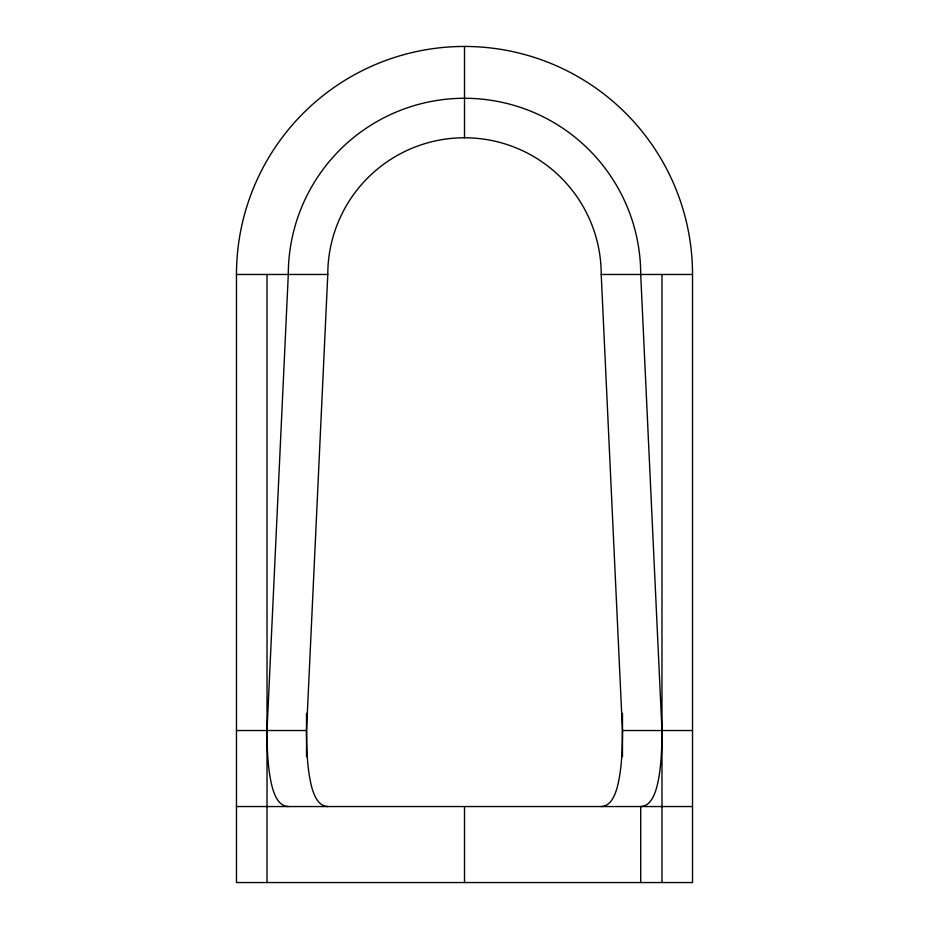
<?xml version="1.0" encoding="UTF-8"?>
<svg xmlns="http://www.w3.org/2000/svg" width="929" height="929" viewBox="0 0 929 929"><rect width="100%" height="100%" fill="white"/><g stroke="black" fill="none" stroke-linecap="round" stroke-linejoin="round"><path stroke-width="1.39" d="M692.523 806.546L692.523 882.55L236.477 882.55L236.477 274.473A228.023 228.023 0 0 1 464.5 46.45A228.023 228.023 0 0 1 692.523 274.473L692.523 806.546L236.477 806.546M464.5 46.45L464.5 137.771A136.714 136.714 0 0 1 601.214 274.473L622.476 730.531C622.279 749.61 621.966 768.968 617.17 787.537C614.87 795.398 610.876 806.14 601.214 806.546M327.786 806.546C318.124 806.14 314.13 795.398 311.83 787.537C307.034 768.968 306.721 749.61 306.524 730.531L327.786 274.473A136.714 136.714 0 0 1 464.5 137.771M236.477 274.473L327.786 274.473M601.214 274.473L692.523 274.473M236.477 730.531L306.524 730.531M622.476 730.531L692.523 730.531M288.292 806.546C278.63 806.14 274.636 795.398 272.336 787.537C267.54 768.968 267.227 749.61 267.018 730.531L288.292 274.473A176.208 176.208 0 0 1 464.5 98.277A176.208 176.208 0 0 1 640.708 274.473L661.982 730.531C661.773 749.61 661.46 768.968 656.664 787.537C654.364 795.398 650.37 806.14 640.708 806.546L640.708 882.55M661.982 274.473L661.982 882.55M622.476 713.426L622.476 756.659M464.5 806.546L464.5 882.55M306.524 713.426L306.524 756.659M267.018 274.473L267.018 882.55"/></g></svg>
